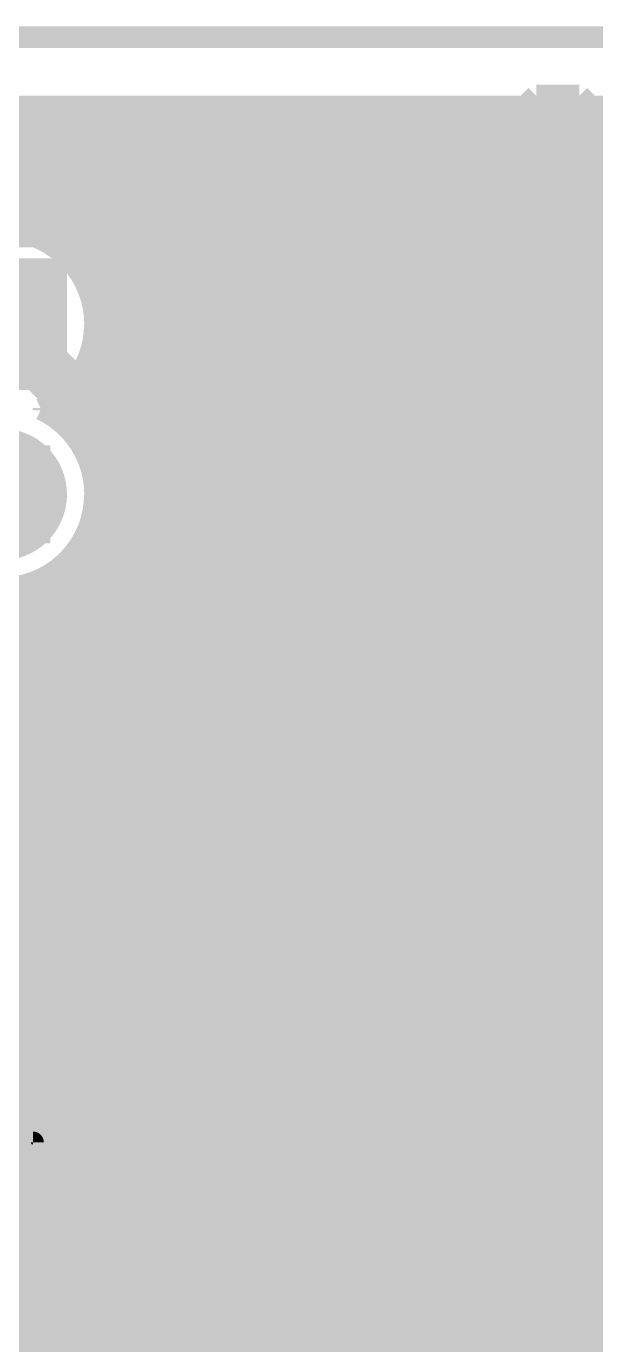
# Model space of a CAD drawing. Extents: x -5 to 208, y -5 to 206.
# Drawn here: x 140.82 to 147.51, y 190.94 to 206.43 of the extents above; entities that cross this region are included whole.
import ezdxf

# ---------------------------------------------------------------- set-up
doc = ezdxf.new("R2010")
doc.units = 0
doc.header["$MEASUREMENT"] = 0
doc.layers.get('0').update_dxf_attribs({"linetype": 'CONTINUOUS'})
for name, color, linetype in [('22-301-0_BOT', 7, 'CONTINUOUS'), ('22-301-0_DRD', 7, 'CONTINUOUS'), ('22-301-0_IN1', 1, 'CONTINUOUS'), ('22-301-0_IN2', 4, 'CONTINUOUS'), ('22-301-0_SMB', 3, 'CONTINUOUS'), ('22-301-0_SMT', 5, 'CONTINUOUS'), ('22-301-0_SST', 10, 'CONTINUOUS'), ('22-301-0_TOP', 14, 'CONTINUOUS'), ('THRUHOLE_TAP', 11, 'CONTINUOUS')]:
    doc.layers.add(name, color=color, linetype=linetype)

# ---------------------------------------------------------------- blocks, each defined once
blk = doc.blocks.new('ROUND_31')
at = {"const_width": 0.7747}
blk.add_lwpolyline([(-0.38735, 0, 1), (0.38735, 0, 1)], format="xyb", close=True, dxfattribs=at)
blk = doc.blocks.new('SQUARE_32')
blk.add_solid([(0.7747, 0.7747), (0.7747, -0.7747), (-0.7747, 0.7747), (-0.7747, -0.7747)])
blk = doc.blocks.new('ROUND_66')
at = {"const_width": 0.35052}
blk.add_lwpolyline([(-0.17526, 0, 1), (0.17526, 0, 1)], format="xyb", close=True, dxfattribs=at)
blk = doc.blocks.new('ROUND_69')
at = {"const_width": 0.35052}
blk.add_lwpolyline([(-0.17526, 0, 1), (0.17526, 0, 1)], format="xyb", close=True, dxfattribs=at)
blk = doc.blocks.new('RECTANGLE_5')
blk.add_solid([(0.4064, 0.4826), (0.4064, -0.4826), (-0.4064, 0.4826), (-0.4064, -0.4826)])
blk = doc.blocks.new('RECTANGLE_6')
blk.add_solid([(0.4826, 0.4064), (0.4826, -0.4064), (-0.4826, 0.4064), (-0.4826, -0.4064)])
blk = doc.blocks.new('RECTANGLE_15')
blk.add_solid([(1.0795, 1.3716), (1.0795, -1.3716), (-1.0795, 1.3716), (-1.0795, -1.3716)])
blk = doc.blocks.new('ROUND_74')
at = {"const_width": 0.10033}
blk.add_lwpolyline([(-0.050164, 0, 1), (0.050164, 0, 1)], format="xyb", close=True, dxfattribs=at)
blk = doc.blocks.new('ROUND_79')
at = {"const_width": 0.40005}
blk.add_lwpolyline([(-0.200024, 0, 1), (0.200024, 0, 1)], format="xyb", close=True, dxfattribs=at)

msp = doc.modelspace()

# ---------------------------------------------------------------- linework, layer by layer
at = {"layer": '22-301-0_BOT', "const_width": 0.254}
for points in [[(161.27476, 203.073), (141.62786, 203.073)], [(141.62786, 203.073), (141.62786, 201.82586)], [(141.6558, 203.073), (141.6558, 191.1477)], [(141.8844, 203.073), (141.8844, 191.1477)], [(142.113, 203.073), (142.113, 191.1477)], [(142.3416, 203.073), (142.3416, 191.1477)], [(142.5702, 203.073), (142.5702, 191.1477)], [(142.7988, 203.073), (142.7988, 191.1477)], [(143.0274, 203.073), (143.0274, 191.1477)], [(143.256, 203.073), (143.256, 191.1477)], [(143.4846, 203.073), (143.4846, 191.1477)], [(143.7132, 203.073), (143.7132, 191.1477)], [(143.9418, 203.073), (143.9418, 191.1477)], [(144.1704, 203.073), (144.1704, 191.1477)], [(144.399, 203.073), (144.399, 191.1477)], [(144.6276, 203.073), (144.6276, 191.1477)], [(144.8562, 203.073), (144.8562, 191.1477)], [(145.0848, 203.073), (145.0848, 191.1477)], [(145.3134, 203.073), (145.3134, 191.1477)], [(145.542, 203.073), (145.542, 191.1477)], [(145.7706, 203.073), (145.7706, 191.1477)], [(145.9992, 203.073), (145.9992, 191.1477)], [(146.2278, 203.073), (146.2278, 191.1477)], [(146.4564, 203.073), (146.4564, 191.1477)], [(146.685, 203.073), (146.685, 191.1477)], [(146.9136, 203.073), (146.9136, 191.1477)], [(147.1422, 203.073), (147.1422, 191.1477)], [(147.3708, 203.073), (147.3708, 191.1477)], [(147.5994, 203.073), (147.5994, 191.1477)], [(161.26714, 202.946), (141.62786, 202.946)], [(161.28746, 202.7174), (141.62786, 202.7174)], [(161.35858, 202.4888), (141.62786, 202.4888)], [(161.49066, 202.2602), (141.62786, 202.2602)], [(161.72688, 202.0316), (141.62786, 202.0316)], [(141.62786, 201.82586), (141.17066, 201.82586)], [(141.1986, 201.82586), (141.1986, 201.803)], [(161.69386, 201.803), (141.1986, 201.803)], [(141.4272, 201.82586), (141.4272, 201.56424)], [(161.47288, 201.5744), (141.41958, 201.5744)], [(161.34588, 201.3458), (141.54658, 201.3458)], [(161.28238, 201.1172), (141.61262, 201.1172)], [(161.26714, 200.8886), (141.62786, 200.8886)], [(161.30016, 200.66), (141.59484, 200.66)], [(161.38398, 200.4314), (141.50848, 200.4314)], [(161.53892, 200.2028), (141.35354, 200.2028)], [(141.4272, 200.29424), (141.4272, 191.1477)], [(141.1986, 200.05548), (141.1986, 191.1477)], [(140.97, 199.92086), (140.97, 191.1477)], [(161.81832, 199.9742), (141.07668, 199.9742)], [(195.834, 199.7456), (109.5502, 199.7456)], [(140.7414, 199.8472), (140.7414, 191.1477)], [(195.834, 199.517), (109.26318, 199.517)], [(195.834, 199.2884), (109.21746, 199.2884)], [(195.834, 199.0598), (109.5248, 199.0598)], [(195.834, 198.8312), (109.70768, 198.8312)], [(195.834, 198.6026), (109.82198, 198.6026)], [(195.834, 198.374), (109.89056, 198.374)], [(195.834, 198.1454), (109.91342, 198.1454)], [(195.834, 197.9168), (109.89818, 197.9168)], [(195.834, 197.6882), (109.8423, 197.6882)], [(195.834, 197.4596), (109.73816, 197.4596)], [(195.834, 197.231), (109.57306, 197.231)], [(195.834, 197.0024), (109.30382, 197.0024)], [(195.834, 196.7738), (106.6927, 196.7738)], [(195.834, 196.5452), (106.6927, 196.5452)], [(195.834, 196.3166), (106.6927, 196.3166)], [(195.834, 196.088), (106.6927, 196.088)], [(195.834, 195.8594), (106.6927, 195.8594)], [(195.834, 195.6308), (106.6927, 195.6308)], [(195.834, 195.4022), (106.6927, 195.4022)], [(202.057, 195.1736), (106.6927, 195.1736)], [(202.057, 194.945), (106.6927, 194.945)], [(202.057, 194.7164), (106.6927, 194.7164)], [(202.057, 194.4878), (106.6927, 194.4878)], [(202.057, 194.2592), (106.6927, 194.2592)], [(202.057, 194.0306), (106.6927, 194.0306)], [(202.057, 193.802), (106.6927, 193.802)], [(202.057, 193.5734), (106.6927, 193.5734)], [(178.61534, 193.3448), (106.72318, 193.3448)], [(178.35626, 193.1162), (106.70032, 193.1162)], [(178.12766, 192.8876), (106.58856, 192.8876)], [(177.89906, 192.659), (106.2863, 192.659)], [(177.67046, 192.4304), (104.14508, 192.4304)], [(177.44186, 192.2018), (104.00792, 192.2018)], [(177.21326, 191.9732), (74.93508, 191.9732)], [(176.98466, 191.7446), (67.818, 191.7446)], [(176.75606, 191.516), (67.818, 191.516)], [(176.52746, 191.2874), (67.818, 191.2874)], [(162.22472, 191.1477), (134.19074, 191.1477)], [(162.22472, 191.1477), (134.19074, 191.1477)]]:
    msp.add_lwpolyline(points, dxfattribs=at)
for points in [[(141.62786, 200.92924, 0.2408009), (141.16996, 201.82489)], [(140.52296, 199.82688, 0.4142136), (141.62532, 200.92924)]]:
    msp.add_lwpolyline(points, format="xyb", dxfattribs=at)
at = {"layer": '22-301-0_DRD', "const_width": 0.254}
for points in [[(205.00086, 206.2988), (-2.99974, 206.2988)], [(146.812, 205.613), (146.431, 205.232)], [(147.32, 205.613), (146.812, 205.613)], [(147.701, 205.232), (147.32, 205.613)], [(146.431, 205.232), (146.431, 204.724)], [(146.431, 204.724), (146.812, 204.343)], [(147.32, 204.343), (147.701, 204.724)], [(146.812, 204.343), (147.32, 204.343)], [(141.15796, 202.92822), (139.88796, 202.92822)], [(141.15796, 200.92924), (139.88796, 200.92924)], [(144.526, 200.66), (144.145, 200.279)], [(145.034, 200.66), (144.526, 200.66)], [(145.415, 200.279), (145.034, 200.66)], [(144.145, 200.279), (144.145, 199.771)], [(145.415, 199.771), (145.415, 200.279)], [(144.145, 199.771), (144.526, 199.39)], [(145.034, 199.39), (145.415, 199.771)], [(144.526, 199.39), (145.034, 199.39)], [(143.3322, 194.818), (142.9512, 194.437)], [(143.3322, 194.818), (142.9512, 194.437)], [(143.8402, 194.818), (143.3322, 194.818)], [(143.8402, 194.818), (143.3322, 194.818)], [(144.2212, 194.437), (143.8402, 194.818)], [(144.2212, 194.437), (143.8402, 194.818)], [(145.161, 194.818), (144.78, 194.437)], [(145.161, 194.818), (144.78, 194.437)], [(145.669, 194.818), (145.161, 194.818)], [(145.669, 194.818), (145.161, 194.818)], [(146.05, 194.437), (145.669, 194.818)], [(146.05, 194.437), (145.669, 194.818)], [(142.9512, 194.437), (142.9512, 193.929)], [(142.9512, 194.437), (142.9512, 193.929)], [(144.2212, 193.929), (144.2212, 194.437)], [(144.2212, 193.929), (144.2212, 194.437)], [(144.78, 194.437), (144.78, 193.929)], [(144.78, 194.437), (144.78, 193.929)], [(146.05, 193.929), (146.05, 194.437)], [(146.05, 193.929), (146.05, 194.437)], [(142.9512, 193.929), (143.3322, 193.548)], [(142.9512, 193.929), (143.3322, 193.548)], [(143.8402, 193.548), (144.2212, 193.929)], [(143.8402, 193.548), (144.2212, 193.929)], [(144.78, 193.929), (145.161, 193.548)], [(144.78, 193.929), (145.161, 193.548)], [(145.669, 193.548), (146.05, 193.929)], [(145.669, 193.548), (146.05, 193.929)], [(143.3322, 193.548), (143.8402, 193.548)], [(143.3322, 193.548), (143.8402, 193.548)], [(145.161, 193.548), (145.669, 193.548)], [(145.161, 193.548), (145.669, 193.548)]]:
    msp.add_lwpolyline(points, dxfattribs=at)
at = {"layer": '22-301-0_IN1'}
for points, const_width in [([(162.3695, 202.92822), (162.3695, 204.9272), (162.3695, 204.978), (147.066, 204.978), (132.588, 204.978), (132.461, 204.978), (100.965, 204.978), (3.67792, 204.978), (0, 201.30008)], 1.27), ([(147.066, 204.978), (132.588, 204.978)], 1.27), ([(161.3408, 203.327), (141.5542, 203.327)], 0.254), ([(141.7066, 203.327), (141.7066, 168.57472)], 0.254), ([(141.9352, 203.327), (141.9352, 167.259)], 0.254), ([(142.1638, 203.327), (142.1638, 167.259)], 0.254), ([(142.3924, 203.327), (142.3924, 167.259)], 0.254), ([(142.621, 203.327), (142.621, 167.259)], 0.254), ([(142.8496, 203.327), (142.8496, 167.259)], 0.254), ([(143.0782, 203.327), (143.0782, 167.259)], 0.254), ([(143.3068, 203.327), (143.3068, 167.259)], 0.254), ([(143.5354, 203.327), (143.5354, 167.259)], 0.254), ([(143.764, 203.327), (143.764, 167.259)], 0.254), ([(143.9926, 203.327), (143.9926, 167.259)], 0.254), ([(144.2212, 203.327), (144.2212, 167.259)], 0.254), ([(144.4498, 203.327), (144.4498, 167.259)], 0.254), ([(144.6784, 203.327), (144.6784, 167.259)], 0.254), ([(144.907, 203.327), (144.907, 167.259)], 0.254), ([(145.1356, 203.327), (145.1356, 167.259)], 0.254), ([(145.3642, 203.327), (145.3642, 167.259)], 0.254), ([(145.5928, 203.327), (145.5928, 167.259)], 0.254), ([(145.8214, 203.327), (145.8214, 167.259)], 0.254), ([(146.05, 203.327), (146.05, 167.259)], 0.254), ([(146.2786, 203.327), (146.2786, 167.259)], 0.254), ([(146.5072, 203.327), (146.5072, 167.259)], 0.254), ([(146.7358, 203.327), (146.7358, 167.259)], 0.254), ([(146.9644, 203.327), (146.9644, 167.259)], 0.254), ([(147.193, 203.327), (147.193, 167.259)], 0.254), ([(147.4216, 203.327), (147.4216, 167.259)], 0.254), ([(161.28238, 203.1238), (141.61008, 203.1238)], 0.254), ([(161.26714, 202.8952), (141.62786, 202.8952)], 0.254), ([(161.29762, 202.6666), (141.59484, 202.6666)], 0.254), ([(141.478, 202.3745), (141.478, 201.4855)], 0.254), ([(161.38144, 202.438), (141.51102, 202.438)], 0.254), ([(141.2494, 202.09764), (141.2494, 201.76236)], 0.254), ([(161.4043, 202.2094), (141.36116, 202.2094)], 0.254), ([(141.0208, 201.9427), (141.0208, 201.91476)], 0.254), ([(161.4043, 201.9808), (141.08938, 201.9808)], 0.254), ([(161.4043, 201.7522), (141.25956, 201.7522)], 0.254), ([(161.4043, 201.5236), (141.45514, 201.5236)], 0.254), ([(161.3281, 201.295), (141.56436, 201.295)], 0.254), ([(161.27476, 201.0664), (141.62024, 201.0664)], 0.254), ([(161.26968, 200.8378), (141.62278, 200.8378)], 0.254), ([(161.31286, 200.6092), (141.5796, 200.6092)], 0.254), ([(141.478, 200.37552), (141.478, 168.83888)], 0.254), ([(161.41192, 200.3806), (141.48054, 200.3806)], 0.254), ([(141.2494, 200.09866), (141.2494, 168.93794)], 0.254), ([(161.58718, 200.152), (141.30782, 200.152)], 0.254), ([(161.91738, 199.9234), (140.97762, 199.9234)], 0.254), ([(141.0208, 199.94372), (141.0208, 168.95064)], 0.254), ([(140.7922, 199.8599), (140.7922, 168.88206)], 0.254), ([(199.2122, 199.6948), (109.4994, 199.6948)], 0.254), ([(199.4408, 199.4662), (109.1692, 199.4662)], 0.254), ([(199.644, 199.2376), (109.30382, 199.2376)], 0.254), ([(199.644, 199.009), (109.57306, 199.009)], 0.254), ([(199.644, 198.7804), (109.73816, 198.7804)], 0.254), ([(199.644, 198.5518), (109.8423, 198.5518)], 0.254), ([(199.644, 198.3232), (109.89818, 198.3232)], 0.254), ([(199.644, 198.0946), (109.91342, 198.0946)], 0.254), ([(199.644, 197.866), (109.89056, 197.866)], 0.254), ([(199.644, 197.6374), (109.82198, 197.6374)], 0.254), ([(199.644, 197.4088), (109.70768, 197.4088)], 0.254), ([(199.644, 197.1802), (109.5248, 197.1802)], 0.254), ([(199.644, 196.9516), (109.21746, 196.9516)], 0.254), ([(199.644, 196.723), (71.53402, 196.723)], 0.254), ([(199.644, 196.4944), (71.53656, 196.4944)], 0.254), ([(199.644, 196.2658), (71.46036, 196.2658)], 0.254), ([(199.644, 196.0372), (71.25208, 196.0372)], 0.254), ([(199.644, 195.8086), (67.691, 195.8086)], 0.254), ([(199.644, 195.58), (67.691, 195.58)], 0.254), ([(199.644, 195.3514), (67.691, 195.3514)], 0.254), ([(199.644, 195.1228), (98.81108, 195.1228)], 0.254), ([(199.644, 194.8942), (99.01936, 194.8942)], 0.254), ([(199.644, 194.6656), (99.09556, 194.6656)], 0.254), ([(199.644, 194.437), (99.09302, 194.437)], 0.254), ([(199.644, 194.2084), (99.00412, 194.2084)], 0.254), ([(199.644, 193.9798), (98.77298, 193.9798)], 0.254), ([(199.644, 193.7512), (106.54792, 193.7512)], 0.254), ([(199.644, 193.5226), (106.68508, 193.5226)], 0.254), ([(199.644, 193.294), (106.72572, 193.294)], 0.254), ([(199.644, 193.0654), (106.68508, 193.0654)], 0.254), ([(199.644, 192.8368), (106.54792, 192.8368)], 0.254), ([(199.644, 192.6082), (104.18318, 192.6082)], 0.254), ([(199.644, 192.3796), (104.12476, 192.3796)], 0.254), ([(199.644, 192.151), (103.95712, 192.151)], 0.254), ([(199.644, 191.9224), (74.84872, 191.9224)], 0.254), ([(199.644, 191.6938), (67.691, 191.6938)], 0.254), ([(199.644, 191.4652), (67.691, 191.4652)], 0.254), ([(199.644, 191.2366), (67.691, 191.2366)], 0.254), ([(161.98088, 191.008), (134.43712, 191.008)], 0.254)]:
    msp.add_lwpolyline(points, dxfattribs=dict(at, const_width=const_width))
at = {"layer": '22-301-0_IN1', "const_width": 0.254}
for points in [[(141.62786, 202.92822, 0.0925095), (141.55349, 203.32673)], [(140.99286, 201.93, 0.2904887), (141.62532, 202.92822)], [(141.62786, 200.92924, 0.2907538), (140.99286, 201.93)], [(140.52296, 199.82688, 0.4142136), (141.62532, 200.92924)]]:
    msp.add_lwpolyline(points, format="xyb", dxfattribs=at)
at = {"layer": '22-301-0_IN2', "const_width": 0.254}
for points in [[(146.43608, 205.232), (67.691, 205.232)], [(140.7922, 205.232), (140.7922, 204.0001)], [(141.0208, 205.232), (141.0208, 203.91374)], [(141.2494, 205.232), (141.2494, 203.76134)], [(141.478, 205.232), (141.478, 203.48448)], [(141.7066, 205.232), (141.7066, 179.6542)], [(141.9352, 205.232), (141.9352, 179.6542)], [(142.1638, 205.232), (142.1638, 179.6542)], [(142.3924, 205.232), (142.3924, 179.6542)], [(142.621, 205.232), (142.621, 179.6542)], [(142.8496, 205.232), (142.8496, 179.6542)], [(143.0782, 205.232), (143.0782, 179.6542)], [(143.3068, 205.232), (143.3068, 179.6542)], [(143.5354, 205.232), (143.5354, 179.6542)], [(143.764, 205.232), (143.764, 179.6542)], [(143.9926, 205.232), (143.9926, 179.6542)], [(144.2212, 205.232), (144.2212, 179.6542)], [(144.4498, 205.232), (144.4498, 179.6542)], [(144.6784, 205.232), (144.6784, 179.6542)], [(144.907, 205.232), (144.907, 179.6542)], [(145.1356, 205.232), (145.1356, 179.6542)], [(145.3642, 205.232), (145.3642, 179.6542)], [(145.5928, 205.232), (145.5928, 179.6542)], [(145.8214, 205.232), (145.8214, 179.6542)], [(146.05, 205.232), (146.05, 179.6542)], [(146.2786, 205.232), (146.2786, 179.6542)], [(146.39798, 205.105), (67.691, 205.105)], [(146.3929, 204.8764), (67.691, 204.8764)], [(146.47164, 204.6478), (67.691, 204.6478)], [(146.5072, 204.58938), (146.5072, 179.6542)], [(146.67738, 204.4192), (67.691, 204.4192)], [(146.7358, 204.38364), (146.7358, 179.76596)], [(147.4216, 204.39888), (147.4216, 179.9082)], [(175.74768, 204.4192), (147.45208, 204.4192)], [(146.9644, 204.3049), (146.9644, 179.8955)], [(147.193, 204.30998), (147.193, 179.9082)], [(199.644, 204.1906), (67.691, 204.1906)], [(161.98088, 203.962), (140.91412, 203.962)], [(161.61258, 203.7334), (141.27988, 203.7334)], [(161.42716, 203.5048), (141.4653, 203.5048)], [(161.32302, 203.2762), (141.57198, 203.2762)], [(161.27222, 203.0476), (141.62024, 203.0476)], [(161.27222, 202.819), (141.62278, 202.819)], [(161.31794, 202.5904), (141.57452, 202.5904)], [(141.478, 202.3745), (141.478, 201.4855)], [(161.42208, 202.3618), (141.47038, 202.3618)], [(141.2494, 202.09764), (141.2494, 201.76236)], [(161.60496, 202.1332), (141.2875, 202.1332)], [(141.0208, 201.9427), (141.0208, 201.91476)], [(161.85134, 201.9046), (141.04112, 201.9046)], [(161.5567, 201.676), (141.3383, 201.676)], [(161.39414, 201.4474), (141.49832, 201.4474)], [(161.30524, 201.2188), (141.58976, 201.2188)], [(161.26714, 200.9902), (141.62532, 200.9902)], [(161.27984, 200.7616), (141.61516, 200.7616)], [(161.3408, 200.533), (141.5542, 200.533)], [(141.478, 200.37552), (141.478, 179.6542)], [(161.46018, 200.3044), (141.43228, 200.3044)], [(161.671, 200.0758), (141.224, 200.0758)], [(141.2494, 200.09866), (141.2494, 179.6542)], [(141.0208, 199.94372), (141.0208, 179.6542)], [(162.1536, 199.8472), (140.73886, 199.8472)], [(140.7922, 199.8599), (140.7922, 179.6542)], [(199.644, 199.6186), (109.4105, 199.6186)], [(199.644, 199.39), (108.97616, 199.39)], [(199.644, 199.1614), (109.4105, 199.1614)], [(199.644, 198.9328), (109.63656, 198.9328)], [(199.644, 198.7042), (109.7788, 198.7042)], [(199.644, 198.4756), (109.86516, 198.4756)], [(199.644, 198.247), (109.90834, 198.247)], [(199.644, 198.0184), (109.91088, 198.0184)], [(199.644, 197.7898), (109.87278, 197.7898)], [(199.644, 197.5612), (109.7915, 197.5612)], [(199.644, 197.3326), (109.65434, 197.3326)], [(199.644, 197.104), (109.44098, 197.104)], [(199.644, 196.8754), (109.05236, 196.8754)], [(199.644, 196.6468), (71.54418, 196.6468)], [(199.644, 196.4182), (71.52132, 196.4182)], [(199.644, 196.1896), (71.40956, 196.1896)], [(199.644, 195.961), (71.1073, 195.961)], [(199.644, 195.7324), (67.691, 195.7324)], [(199.644, 195.5038), (67.691, 195.5038)], [(199.644, 195.2752), (67.691, 195.2752)], [(199.644, 195.0466), (98.90252, 195.0466)], [(199.644, 194.818), (99.05492, 194.818)], [(199.644, 194.5894), (99.10318, 194.5894)], [(199.644, 194.3608), (99.0727, 194.3608)], [(199.644, 194.1322), (98.95078, 194.1322)], [(199.644, 193.9036), (106.34472, 193.9036)], [(199.644, 193.675), (106.60888, 193.675)], [(199.644, 193.4464), (106.70794, 193.4464)], [(199.644, 193.2178), (106.72064, 193.2178)], [(199.644, 192.9892), (106.65206, 192.9892)], [(199.644, 192.7606), (106.46664, 192.7606)], [(199.644, 192.532), (104.17302, 192.532)], [(199.644, 192.3034), (104.08412, 192.3034)], [(199.644, 192.0748), (103.85298, 192.0748)], [(199.644, 191.8462), (67.691, 191.8462)], [(199.644, 191.6176), (67.691, 191.6176)], [(199.644, 191.389), (67.691, 191.389)], [(162.27044, 191.1604), (134.14502, 191.1604)], [(161.90722, 190.9318), (134.51078, 190.9318)]]:
    msp.add_lwpolyline(points, dxfattribs=at)
for points in [[(146.43608, 205.232, 0.0961154), (146.3868, 204.978)], [(146.38528, 204.978, 0.4142136), (147.066, 204.29728)], [(147.066, 204.29728, 0.4142136), (147.74672, 204.978)], [(141.62786, 202.92822, 0.4142136), (140.52296, 204.03312)], [(140.99286, 201.93, 0.2904887), (141.62532, 202.92822)], [(141.62786, 200.92924, 0.2907538), (140.99286, 201.93)], [(140.52296, 199.82688, 0.4142136), (141.62532, 200.92924)]]:
    msp.add_lwpolyline(points, format="xyb", dxfattribs=at)
at = {"layer": '22-301-0_SST'}
for points, const_width in [([(142.0241, 204.92974), (130.52552, 204.92974), (130.52552, 199.17918), (142.52448, 199.17918), (142.52448, 204.92974), (142.0241, 204.92974)], 0.19812), ([(138.0236, 204.92974), (138.0236, 203.92898), (142.52448, 203.92898)], 0.19812), ([(141.29004, 204.93228), (141.29004, 204.68082), (140.03782, 204.68082)], 0.14986), ([(141.29004, 204.93228), (140.03782, 204.93228)], 0.14986), ([(140.7795, 204.93228), (140.7795, 204.68082)], 0.14986), ([(140.91412, 204.93228), (140.91412, 204.68082)], 0.14986), ([(141.04874, 204.93228), (141.04874, 204.68082)], 0.14986), ([(141.18082, 204.93228), (141.18082, 204.68082)], 0.14986), ([(141.29004, 204.88656), (140.03782, 204.88656)], 0.14986), ([(141.29004, 204.75194), (140.03782, 204.75194)], 0.14986), ([(138.02614, 204.18044), (142.52448, 204.18044)], 0.14986), ([(142.54226, 203.93152), (142.2908, 203.93152), (142.2908, 202.6793)], 0.14986), ([(142.54226, 203.8223), (142.2908, 203.8223)], 0.14986), ([(142.36192, 203.93152), (142.36192, 202.6793)], 0.14986), ([(142.49654, 203.93152), (142.49654, 202.6793)], 0.14986), ([(142.54226, 203.93152), (142.54226, 202.6793)], 0.14986), ([(142.54226, 203.69022), (142.2908, 203.69022)], 0.14986), ([(142.54226, 203.5556), (142.2908, 203.5556)], 0.14986), ([(141.02842, 202.43038), (141.02842, 203.43114), (140.02766, 203.43114), (140.02766, 202.43038), (141.02842, 202.43038)], 0.14986), ([(140.02766, 203.43114), (141.02842, 202.43038)], 0.14986), ([(141.02842, 203.43114), (140.02766, 202.43038)], 0.14986), ([(142.54226, 203.42098), (142.2908, 203.42098)], 0.14986), ([(145.6055, 200.4695), (145.6055, 203.3905), (143.9672, 203.3905), (143.9672, 200.4695), (145.6055, 200.4695)], 0.1524), ([(142.54226, 203.28636), (142.2908, 203.28636)], 0.14986), ([(142.54226, 203.15174), (142.2908, 203.15174)], 0.14986), ([(142.54226, 203.01966), (142.2908, 203.01966)], 0.14986), ([(142.54226, 202.88504), (142.2908, 202.88504)], 0.14986), ([(142.54226, 202.75042), (142.2908, 202.75042)], 0.14986), ([(142.54226, 202.6793), (142.2908, 202.6793)], 0.14986), ([(146.23542, 202.10526), (146.23542, 202.51928), (147.25142, 202.51928)], 0.1524), ([(146.40306, 201.7395), (146.23542, 201.62266), (146.23542, 201.3839), (146.40306, 201.26706), (146.57324, 201.26706), (146.91106, 201.50328), (147.25142, 201.26706), (147.25142, 201.7395)], 0.1524), ([(141.02842, 201.42962), (140.02766, 200.42886)], 0.14986), ([(141.02842, 200.42886), (141.02842, 201.42962), (140.02766, 201.42962), (140.02766, 200.42886), (141.02842, 200.42886)], 0.14986), ([(140.02766, 201.42962), (141.02842, 200.42886)], 0.14986), ([(142.2908, 200.92924), (142.2908, 199.67702)], 0.14986), ([(142.54226, 200.92924), (142.2908, 200.92924)], 0.14986), ([(142.36192, 200.92924), (142.36192, 199.67702)], 0.14986), ([(142.49654, 200.92924), (142.49654, 199.67702)], 0.14986), ([(142.54226, 200.92924), (142.54226, 199.67702)], 0.14986), ([(142.54226, 200.82002), (142.2908, 200.82002)], 0.14986), ([(142.54226, 200.68794), (142.2908, 200.68794)], 0.14986), ([(142.54226, 200.55332), (142.2908, 200.55332)], 0.14986), ([(142.54226, 200.4187), (142.2908, 200.4187)], 0.14986), ([(142.54226, 200.28408), (142.2908, 200.28408)], 0.14986), ([(142.54226, 200.14946), (142.2908, 200.14946)], 0.14986), ([(142.54226, 200.01738), (142.2908, 200.01738)], 0.14986), ([(142.54226, 199.88276), (142.2908, 199.88276)], 0.14986), ([(130.52552, 199.67956), (142.52448, 199.67956)], 0.14986), ([(142.54226, 199.74814), (142.2908, 199.74814)], 0.14986), ([(142.54226, 199.67702), (142.2908, 199.67702)], 0.14986), ([(141.78026, 199.17918), (141.27988, 199.17918), (141.27988, 198.92772)], 0.14986), ([(141.34846, 199.17918), (141.34846, 198.92772)], 0.14986), ([(141.48308, 199.17918), (141.48308, 198.92772)], 0.14986), ([(141.6177, 199.17918), (141.6177, 198.92772)], 0.14986), ([(141.75232, 199.17918), (141.75232, 198.92772)], 0.14986), ([(141.78026, 199.17918), (141.78026, 198.92772)], 0.14986), ([(141.78026, 199.13346), (141.27988, 199.13346)], 0.14986), ([(141.78026, 198.99884), (141.27988, 198.99884)], 0.14986), ([(141.78026, 198.92772), (141.27988, 198.92772)], 0.14986), ([(141.95044, 194.21856), (146.304, 194.21602), (147.9423, 194.21602), (147.9423, 198.21398), (140.8176, 198.2216), (140.3604, 197.7644), (140.3604, 194.564), (140.7922, 194.2084), (141.95044, 194.21856)], 0.1524), ([(143.3322, 194.2592), (143.3322, 198.1962)], 0.1524), ([(141.0462, 194.68084), (141.0462, 194.39382)], 0.1524), ([(141.22146, 194.62496), (140.97, 194.62496)], 0.1524), ([(141.18336, 194.66306), (141.18336, 194.4116)], 0.1524), ([(141.23924, 194.4878), (140.95222, 194.4878)], 0.1524), ([(144.3355, 193.8655), (141.4145, 193.8655), (141.4145, 192.2272), (144.3355, 192.2272), (144.3355, 193.8655)], 0.1524), ([(144.5895, 193.8655), (144.5895, 190.9445), (146.2278, 190.9445), (146.2278, 193.8655), (144.5895, 193.8655)], 0.1524), ([(147.07616, 192.88506), (147.01774, 192.71742), (146.66214, 192.71742), (146.60372, 192.88506), (146.60372, 193.56324), (146.66214, 193.73342), (147.01774, 193.73342), (147.07616, 193.56324)], 0.1524), ([(147.91436, 192.71742), (147.44192, 192.71742), (147.91436, 193.39306), (147.91436, 193.56324), (147.85594, 193.73342), (147.50034, 193.73342), (147.44192, 193.56324)], 0.1524), ([(140.94968, 193.3194), (140.94968, 193.3702), (140.89888, 193.3702), (138.49858, 193.3702), (138.45032, 193.3702), (138.45032, 193.3194)], 0.1524), ([(140.94968, 193.3194), (140.94968, 190.2206)], 0.1524), ([(146.63166, 191.6684), (146.98726, 191.6684), (147.1041, 191.83858), (147.1041, 192.00876), (146.98726, 192.1764), (146.63166, 192.1764), (146.63166, 191.1604)], 0.1524), ([(147.46986, 191.33058), (147.5867, 191.1604), (147.82546, 191.1604), (147.9423, 191.33058), (147.9423, 191.50076), (147.70608, 191.83858), (147.9423, 192.1764), (147.46986, 192.1764)], 0.1524), ([(141.4145, 190.3095), (144.3355, 190.3095), (144.3355, 191.9478), (141.4145, 191.9478), (141.4145, 190.3095)], 0.1524), ([(146.9263, 191.6684), (147.1041, 191.1604)], 0.1524)]:
    msp.add_lwpolyline(points, dxfattribs=dict(at, const_width=const_width))
at = {"layer": '22-301-0_SST', "const_width": 0.1524}
for points in [[(141.097, 194.691, 0.4142136), (140.9446, 194.5386)], [(141.2494, 194.5386, 0.4142136), (141.097, 194.691)], [(140.9446, 194.5386, 0.4142136), (141.097, 194.3862)], [(141.097, 194.3862, 0.4142136), (141.2494, 194.5386)], [(140.94968, 193.3194, 0.4142136), (140.89888, 193.3702)]]:
    msp.add_lwpolyline(points, format="xyb", dxfattribs=at)
at = {"layer": '22-301-0_TOP'}
for points, const_width in [([(146.3548, 196.215), (146.3548, 196.2658), (147.066, 196.977), (147.066, 204.978)], 0.635), ([(138.52398, 202.92822), (138.52398, 203.80198), (139.446, 204.724), (142.748, 204.724), (144.78, 202.692), (144.78, 202.6412)], 0.635), ([(146.2405, 204.72908), (143.91894, 204.72146)], 0.254), ([(143.91894, 204.72146), (145.08226, 203.5556)], 0.254), ([(144.0434, 204.72146), (144.0434, 204.59446)], 0.254), ([(144.272, 204.72146), (144.272, 204.36586)], 0.254), ([(144.5006, 204.72146), (144.5006, 204.13726)], 0.254), ([(144.7292, 204.724), (144.7292, 203.90866)], 0.254), ([(144.9578, 204.724), (144.9578, 203.68006)], 0.254), ([(145.1864, 204.724), (145.1864, 203.5556)], 0.254), ([(145.415, 204.72654), (145.415, 203.5556)], 0.254), ([(145.6436, 204.72654), (145.6436, 203.5556)], 0.254), ([(145.8722, 204.72654), (145.8722, 198.0946)], 0.254), ([(146.1008, 204.72908), (146.1008, 198.0946)], 0.254), ([(146.2405, 204.72908), (146.2405, 198.0946)], 0.254), ([(146.2405, 204.597), (144.04086, 204.597)], 0.254), ([(146.2405, 204.3684), (144.26946, 204.3684)], 0.254), ([(146.2405, 204.1398), (144.49806, 204.1398)], 0.254), ([(142.3924, 203.9112), (141.80566, 203.9112)], 0.254), ([(141.80566, 203.8985), (141.80566, 202.81392)], 0.254), ([(142.4051, 203.8985), (141.80566, 203.8985)], 0.254), ([(141.986, 203.8985), (141.986, 202.63358)], 0.254), ([(142.2146, 203.8985), (142.2146, 202.40498)], 0.254), ([(142.4051, 203.8985), (143.7894, 202.5142)], 0.254), ([(142.4432, 203.8604), (142.4432, 202.17638)], 0.254), ([(146.2405, 203.9112), (144.72666, 203.9112)], 0.254), ([(142.621, 203.6826), (141.80566, 203.6826)], 0.254), ([(142.6718, 203.6318), (142.6718, 201.94778)], 0.254), ([(146.2405, 203.6826), (144.95526, 203.6826)], 0.254), ([(142.8496, 203.454), (141.80566, 203.454)], 0.254), ([(145.7706, 203.5556), (145.08226, 203.5556)], 0.254), ([(145.7706, 203.5556), (145.7706, 202.1332)], 0.254), ([(146.2405, 203.454), (145.7706, 203.454)], 0.254), ([(142.9004, 203.4032), (142.9004, 201.71918)], 0.254), ([(143.0782, 203.2254), (141.80566, 203.2254)], 0.254), ([(143.129, 203.1746), (143.129, 201.49058)], 0.254), ([(146.2405, 203.2254), (145.7706, 203.2254)], 0.254), ([(141.9352, 196.215), (141.9352, 196.2912), (142.621, 196.977), (142.621, 200.83272), (140.52296, 202.92822)], 0.635), ([(143.3068, 202.9968), (141.80566, 202.9968)], 0.254), ([(146.2405, 202.9968), (145.7706, 202.9968)], 0.254), ([(143.3576, 202.946), (143.3576, 201.2061)], 0.254), ([(141.80566, 202.81392), (143.19758, 201.42454)], 0.254), ([(143.5354, 202.7682), (141.85138, 202.7682)], 0.254), ([(143.5862, 202.7174), (143.5862, 194.0306)], 0.254), ([(146.2405, 202.7682), (145.7706, 202.7682)], 0.254), ([(143.764, 202.5396), (142.07998, 202.5396)], 0.254), ([(146.2405, 202.5396), (145.7706, 202.5396)], 0.254), ([(143.7894, 202.5142), (143.7894, 202.1332)], 0.254), ([(143.7894, 202.311), (142.30858, 202.311)], 0.254), ([(146.2405, 202.311), (145.7706, 202.311)], 0.254), ([(143.7894, 202.0824), (142.53718, 202.0824)], 0.254), ([(143.7894, 202.1332), (143.7894, 201.7268)], 0.254), ([(145.7706, 202.1332), (145.7706, 201.7268)], 0.254), ([(146.2405, 202.0824), (145.7706, 202.0824)], 0.254), ([(143.7894, 201.8538), (142.76578, 201.8538)], 0.254), ([(146.2405, 201.8538), (145.7706, 201.8538)], 0.254), ([(143.7894, 201.6252), (142.99438, 201.6252)], 0.254), ([(143.7894, 201.7268), (143.7894, 200.3044)], 0.254), ([(145.7706, 201.7268), (145.7706, 200.3044)], 0.254), ([(146.2405, 201.6252), (145.7706, 201.6252)], 0.254), ([(143.7894, 201.3966), (143.22298, 201.3966)], 0.254), ([(144.78, 200.025), (144.78, 201.2188)], 0.635), ([(146.2405, 201.3966), (145.7706, 201.3966)], 0.254), ([(143.7894, 201.168), (143.37538, 201.168)], 0.254), ([(143.7894, 201.2188), (144.78, 201.2188)], 0.254), ([(144.78, 200.3044), (144.78, 201.2188)], 0.254), ([(145.7706, 201.2188), (144.78, 201.2188)], 0.254), ([(146.2405, 201.168), (145.7706, 201.168)], 0.254), ([(140.52296, 200.92924), (136.8298, 197.23608), (136.8298, 196.215)], 0.635), ([(143.7894, 200.9394), (143.43888, 200.9394)], 0.254), ([(143.4465, 200.83272), (143.4465, 198.0946)], 0.254), ([(146.2405, 200.9394), (145.7706, 200.9394)], 0.254), ([(143.7894, 200.7108), (143.4465, 200.7108)], 0.254), ([(146.2405, 200.7108), (145.7706, 200.7108)], 0.254), ([(143.7894, 200.4822), (143.4465, 200.4822)], 0.254), ([(146.2405, 200.4822), (145.7706, 200.4822)], 0.254), ([(146.2405, 200.2536), (143.4465, 200.2536)], 0.254), ([(145.7706, 200.3044), (143.7894, 200.3044)], 0.254), ([(143.8148, 200.3044), (143.8148, 194.0306)], 0.254), ([(144.0434, 200.3044), (144.0434, 194.0306)], 0.254), ([(144.272, 200.3044), (144.272, 194.0306)], 0.254), ([(144.5006, 200.3044), (144.5006, 194.0306)], 0.254), ([(144.7292, 200.3044), (144.7292, 194.0306)], 0.254), ([(144.9578, 200.3044), (144.9578, 198.0946)], 0.254), ([(145.1864, 200.3044), (145.1864, 198.0946)], 0.254), ([(145.415, 200.3044), (145.415, 198.0946)], 0.254), ([(145.6436, 200.3044), (145.6436, 198.0946)], 0.254), ([(146.2405, 200.025), (143.4465, 200.025)], 0.254), ([(146.2405, 199.7964), (143.4465, 199.7964)], 0.254), ([(146.2405, 199.5678), (143.4465, 199.5678)], 0.254), ([(146.2405, 199.3392), (143.4465, 199.3392)], 0.254), ([(146.2405, 199.1106), (143.4465, 199.1106)], 0.254), ([(146.2405, 198.882), (143.4465, 198.882)], 0.254), ([(146.2405, 198.6534), (143.4465, 198.6534)], 0.254), ([(146.2405, 198.4248), (143.4465, 198.4248)], 0.254), ([(146.2405, 198.1962), (143.4465, 198.1962)], 0.254), ([(143.5227, 198.0946), (143.4465, 198.0946)], 0.254), ([(143.5227, 198.0946), (143.5227, 194.3354)], 0.254), ([(144.7673, 198.0946), (144.7673, 194.3354)], 0.254), ([(146.2405, 198.0946), (144.7673, 198.0946)], 0.254), ([(144.7673, 197.9676), (143.5227, 197.9676)], 0.254), ([(144.7673, 197.739), (143.5227, 197.739)], 0.254), ([(144.7673, 197.5104), (143.5227, 197.5104)], 0.254), ([(144.7673, 197.2818), (143.5227, 197.2818)], 0.254), ([(144.7673, 197.0532), (143.5227, 197.0532)], 0.254), ([(144.7673, 196.8246), (143.5227, 196.8246)], 0.254), ([(144.7673, 196.596), (143.5227, 196.596)], 0.254), ([(141.9352, 196.215), (142.1638, 195.9864), (142.1638, 193.04)], 0.635), ([(144.7673, 196.3674), (143.5227, 196.3674)], 0.254), ([(144.7673, 196.1388), (143.5227, 196.1388)], 0.254), ([(144.7673, 195.9102), (143.5227, 195.9102)], 0.254), ([(144.7673, 195.6816), (143.5227, 195.6816)], 0.254), ([(144.7673, 195.453), (143.5227, 195.453)], 0.254), ([(144.7673, 195.2244), (143.5227, 195.2244)], 0.254), ([(144.7673, 194.9958), (143.5227, 194.9958)], 0.254), ([(144.7673, 194.7672), (143.5227, 194.7672)], 0.254), ([(144.7673, 194.5386), (143.5227, 194.5386)], 0.254), ([(145.415, 193.1162), (145.415, 194.183), (145.415, 194.31)], 0.635), ([(143.5227, 194.3354), (142.9893, 194.3354)], 0.254), ([(142.9893, 194.3354), (142.9893, 194.0306)], 0.254), ([(143.129, 194.3354), (143.129, 194.0306)], 0.254), ([(143.3576, 194.3354), (143.3576, 194.0306)], 0.254), ([(143.5862, 193.04), (143.5862, 194.183)], 0.635), ([(143.5862, 194.183), (143.5862, 193.04)], 0.635), ([(147.9423, 194.3354), (144.7673, 194.3354)], 0.254), ([(144.9578, 194.3354), (144.9578, 194.0306)], 0.254), ([(145.1864, 194.3354), (145.1864, 194.0306)], 0.254), ([(145.415, 193.1162), (145.415, 194.183)], 0.635), ([(145.415, 194.183), (145.415, 193.1162)], 0.635), ([(145.415, 194.3354), (145.415, 194.0306)], 0.254), ([(145.6436, 194.3354), (145.6436, 194.0306)], 0.254), ([(145.8722, 194.3354), (145.8722, 194.0306)], 0.254), ([(146.1008, 194.3354), (146.1008, 194.0306)], 0.254), ([(146.3294, 194.3354), (146.3294, 194.0306)], 0.254), ([(146.558, 194.3354), (146.558, 189.8396)], 0.254), ([(146.7866, 194.3354), (146.7866, 189.8396)], 0.254), ([(147.0152, 194.3354), (147.0152, 189.8396)], 0.254), ([(147.2438, 194.3354), (147.2438, 189.8396)], 0.254), ([(147.4724, 194.3354), (147.4724, 189.8396)], 0.254), ([(156.0576, 194.31), (142.9893, 194.31)], 0.254), ([(156.0576, 194.0814), (142.9893, 194.0814)], 0.254), ([(143.0782, 194.0306), (142.9893, 194.0306)], 0.254), ([(144.4244, 194.0306), (143.0782, 194.0306)], 0.254), ([(143.5862, 194.0306), (143.5862, 193.04)], 0.254), ([(144.5006, 194.0306), (144.4244, 194.0306)], 0.254), ([(146.4056, 194.0306), (144.5006, 194.0306)], 0.254), ([(145.415, 194.0306), (145.415, 193.1162)], 0.254), ([(146.4056, 194.0306), (146.4056, 192.6082)], 0.254), ([(156.0576, 193.8528), (146.4056, 193.8528)], 0.254), ([(156.0576, 193.6242), (146.4056, 193.6242)], 0.254), ([(140.20038, 193.294), (141.9098, 193.294), (142.1638, 193.04)], 0.635), ([(156.0576, 193.3956), (146.4056, 193.3956)], 0.254), ([(146.4056, 193.1162), (145.415, 193.1162)], 0.254), ([(156.0576, 193.167), (146.4056, 193.167)], 0.254), ([(156.0576, 192.9384), (146.4056, 192.9384)], 0.254), ([(156.0576, 192.7098), (146.4056, 192.7098)], 0.254), ([(146.4056, 192.6082), (146.4056, 192.2018)], 0.254), ([(156.0576, 192.4812), (146.4056, 192.4812)], 0.254), ([(143.5862, 191.135), (143.5862, 191.3128), (142.748, 192.151), (136.779, 192.151), (135.8138, 191.1858), (135.8138, 191.135)], 0.254), ([(156.0576, 192.2526), (146.4056, 192.2526)], 0.254), ([(146.4056, 192.2018), (146.4056, 190.7794)], 0.254), ([(156.0576, 192.024), (146.4056, 192.024)], 0.254), ([(145.415, 191.6938), (144.8562, 191.135), (143.5862, 191.135)], 0.254), ([(156.0576, 191.7954), (146.4056, 191.7954)], 0.254), ([(156.0576, 191.5668), (146.4056, 191.5668)], 0.254), ([(142.1638, 191.135), (142.1638, 190.246), (140.20038, 190.246)], 0.635), ([(156.0576, 191.3382), (146.4056, 191.3382)], 0.254), ([(161.5694, 191.1096), (146.4056, 191.1096)], 0.254), ([(161.5694, 190.881), (146.4056, 190.881)], 0.254)]:
    msp.add_lwpolyline(points, dxfattribs=dict(at, const_width=const_width))
at = {"layer": '22-301-0_TOP', "const_width": 0.254}
msp.add_lwpolyline([(143.4465, 200.83272, 0.1989124), (143.20472, 201.41644)], format="xyb", dxfattribs=at)

# ---------------------------------------------------------------- block references
at = {"layer": '22-301-0_BOT'}
for name, p in [('ROUND_66', (147.066, 204.978)), ('SQUARE_32', (140.52296, 202.92822)), ('ROUND_31', (140.52296, 200.92924)), ('ROUND_69', (144.78, 200.025)), ('ROUND_66', (143.5862, 194.183)), ('ROUND_69', (145.415, 194.183))]:
    msp.add_blockref(name, p, dxfattribs=at)
at = {"layer": '22-301-0_IN1'}
for name, p in [('ROUND_66', (147.066, 204.978)), ('ROUND_31', (140.52296, 202.92822)), ('ROUND_31', (140.52296, 200.92924)), ('ROUND_69', (144.78, 200.025)), ('ROUND_66', (143.5862, 194.183)), ('ROUND_69', (145.415, 194.183))]:
    msp.add_blockref(name, p, dxfattribs=at)
at = {"layer": '22-301-0_IN2'}
for name, p in [('ROUND_69', (147.066, 204.978)), ('ROUND_31', (140.52296, 202.92822)), ('ROUND_31', (140.52296, 200.92924)), ('ROUND_69', (144.78, 200.025)), ('ROUND_69', (143.5862, 194.183)), ('ROUND_69', (145.415, 194.183))]:
    msp.add_blockref(name, p, dxfattribs=at)
at = {"layer": '22-301-0_SMB'}
for name, p in [('SQUARE_32', (140.52296, 202.92822)), ('ROUND_31', (140.52296, 200.92924))]:
    msp.add_blockref(name, p, dxfattribs=at)
at = {"layer": '22-301-0_SMT'}
for name, p in [('SQUARE_32', (140.52296, 202.92822)), ('RECTANGLE_6', (144.78, 202.6412)), ('ROUND_31', (140.52296, 200.92924)), ('RECTANGLE_6', (144.78, 201.2188)), ('RECTANGLE_15', (141.9352, 196.215)), ('RECTANGLE_15', (146.3548, 196.215)), ('RECTANGLE_5', (142.1638, 193.04)), ('RECTANGLE_5', (143.5862, 193.04)), ('RECTANGLE_6', (145.415, 193.1162)), ('RECTANGLE_6', (145.415, 191.6938)), ('RECTANGLE_5', (142.1638, 191.135)), ('RECTANGLE_5', (143.5862, 191.135))]:
    msp.add_blockref(name, p, dxfattribs=at)
at = {"layer": '22-301-0_TOP'}
for name, p in [('ROUND_66', (147.066, 204.978)), ('SQUARE_32', (140.52296, 202.92822)), ('RECTANGLE_6', (144.78, 202.6412)), ('ROUND_31', (140.52296, 200.92924)), ('RECTANGLE_6', (144.78, 201.2188)), ('ROUND_66', (144.78, 200.025)), ('RECTANGLE_15', (141.9352, 196.215)), ('RECTANGLE_15', (146.3548, 196.215)), ('ROUND_66', (143.5862, 194.183)), ('ROUND_66', (145.415, 194.183)), ('RECTANGLE_5', (142.1638, 193.04)), ('RECTANGLE_5', (143.5862, 193.04)), ('RECTANGLE_6', (145.415, 193.1162)), ('RECTANGLE_6', (145.415, 191.6938)), ('RECTANGLE_5', (142.1638, 191.135)), ('RECTANGLE_5', (143.5862, 191.135))]:
    msp.add_blockref(name, p, dxfattribs=at)
at = {"layer": 'THRUHOLE_TAP'}
for name, p in [('ROUND_74', (147.066, 204.978)), ('ROUND_79', (140.52296, 202.92822)), ('ROUND_79', (140.52296, 200.92924)), ('ROUND_74', (144.78, 200.025)), ('ROUND_74', (143.5862, 194.183)), ('ROUND_74', (145.415, 194.183))]:
    msp.add_blockref(name, p, dxfattribs=at)

doc.saveas('drawing.dxf')
